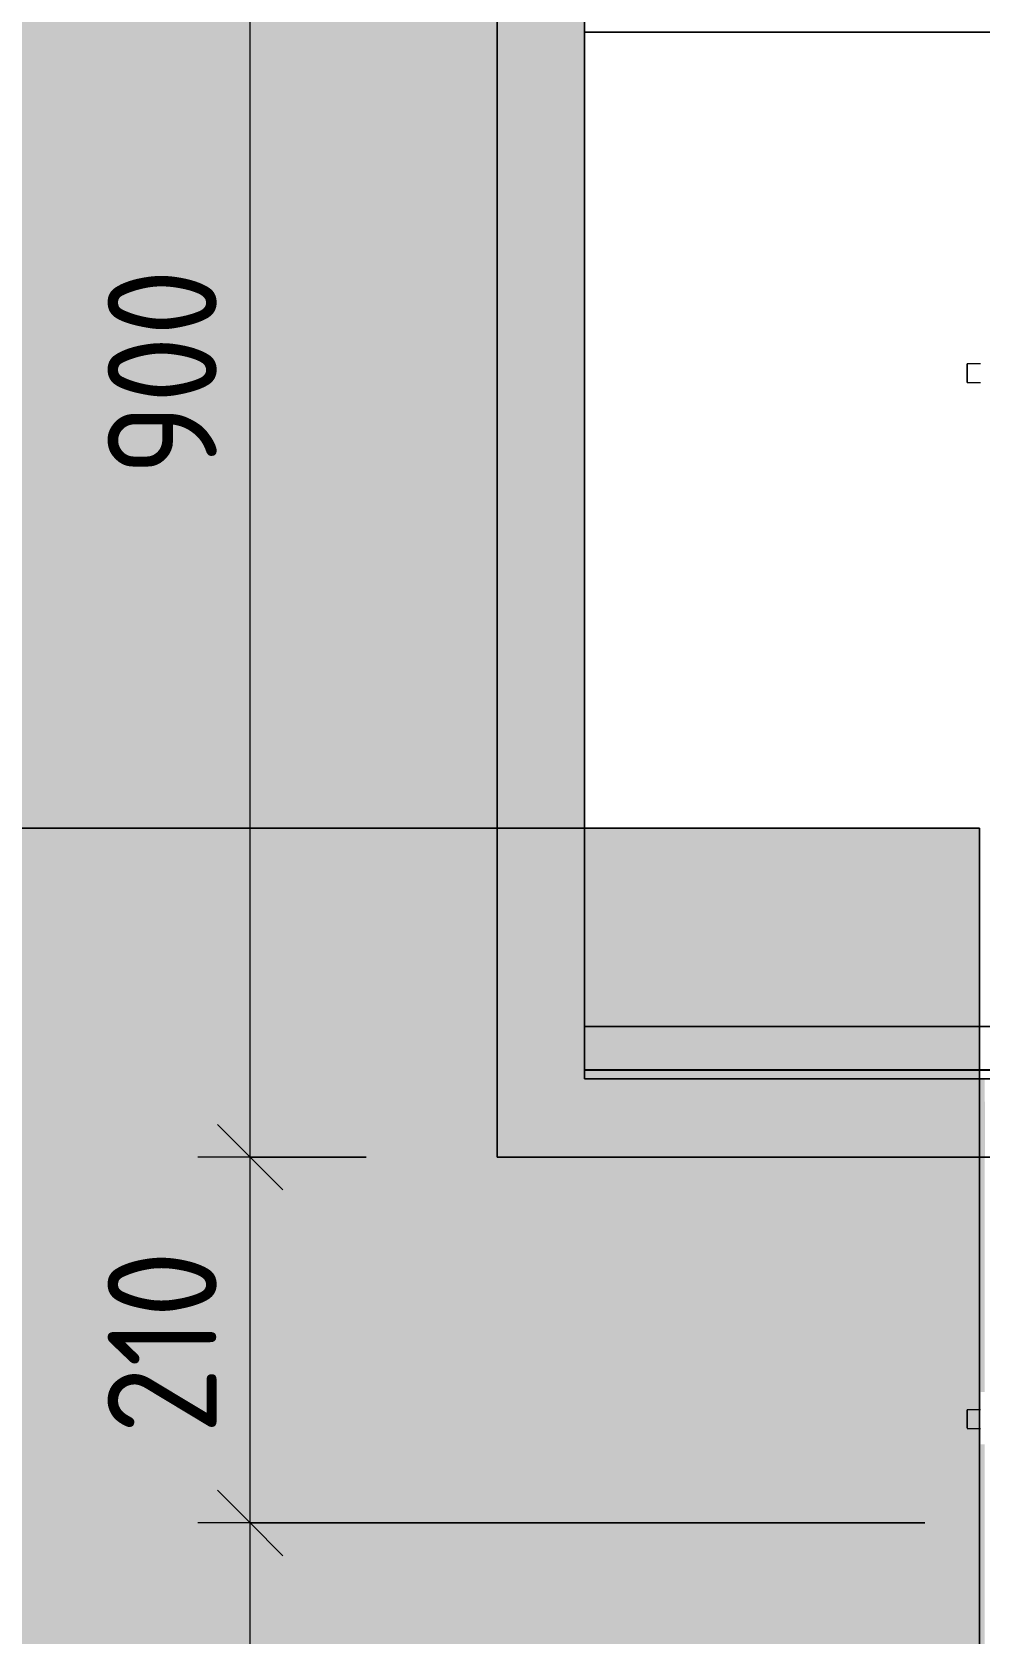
# Model space of a CAD drawing. Header units: millimetres. Extents: x 855 to 80408, y -1987 to 27400.
# Drawn here: x 44418 to 44961, y 6138 to 7056 of the extents above; entities that cross this region are included whole.
import ezdxf

# ---------------------------------------------------------------- set-up
doc = ezdxf.new("R2010")
doc.units = ezdxf.units.MM
for name, color, linetype, lineweight in [('0-1', 7, 'Continuous', 9), ('A-ANNO-DIMS', 7, 'Continuous', 9), ('A-ANNO-DIMS-25', 7, 'Continuous', 9), ('A-WALL-PATT', 7, 'Continuous', 9)]:
    doc.layers.add(name, color=color, linetype=linetype, lineweight=lineweight)
doc.layers.add('0-2', color=7, linetype='Continuous', lineweight=9, transparency=0.7)
doc.layers.add('I-FURN-104', color=7, linetype='Continuous', lineweight=9, true_color=0x7f7f7f, transparency=0.7)
for name, color, linetype, lineweight, true_color in [('I-FURN-25', 7, 'Continuous', 9, 0xb3b3b3), ('I-FURN-26', 7, 'Continuous', 9, 0xe0e0e0), ('I-FURN-3', 7, 'Continuous', 9, 0xacacac), ('I-FURN-4', 7, 'Continuous', 9, 0xc0c0c0), ('I-FURN-42', 7, 'Continuous', 9, 0xd6d6d6), ('I-FURN-51', 7, 'Continuous', 9, 0xc5c5c5), ('I-FURN-58', 7, 'Continuous', 9, 0x939393), ('I-FURN-65', 7, 'Continuous', 9, 0xaaaaaa), ('I-FURN-83', 7, 'Continuous', 9, 0x868686), ('I-FURN-9', 7, 'Continuous', 9, 0xd3d3d3), ('I-FURN-95', 7, 'Continuous', 9, 0xa0a0a0), ('I-FURN-96', 7, 'Continuous', 9, 0x787878)]:
    doc.layers.add(name, color=color, linetype=linetype, lineweight=lineweight, true_color=true_color)
doc.styles.add('ISOCPEUR_2', font='isocpeur.ttf', dxfattribs={"width": 0.9, "height": 62.5})
doc.dimstyles.new('ISO-2_5_0_9К_БОЛЬШОЙ_1', dxfattribs={"dimscale": 304.8, "dimtxt": 62.248823, "dimasz": 0.123031, "dimexe": 0.098425, "dimexo": 0.246063, "dimgap": 0, "dimtad": 1, "dimdec": 0, "dimrnd": 10, "dimzin": 0, "dimdsep": 46, "dimtxsty": 'ISOCPEUR_2', "dimblk1": 'OBLIQUE', "dimblk2": 'OBLIQUE', "dimsah": 1, "dimcen": 0.09, "dimdle": 0.098425, "dimazin": 0, "dimtfac": 1, "dimtdec": 4, "dimtix": 1, "dimtmove": 0, "dimatfit": 3, "dimfxl": 1, "dimtvp": 1, "dimtolj": 1, "dimtzin": 0, "dimarcsym": 2})

# ---------------------------------------------------------------- blocks, each defined once
blk = doc.blocks.new('Sports-Recreation_Goals-Nets_Unisport_Upward-Hinged-Practice-Basketball-Goall - 5_13-26431784-Развертка 2_19-3')
at = {"layer": '0-2'}
h = blk.add_hatch(color=256, dxfattribs=at)
h.paths.add_polyline_path([(-60139.53, 6411.33), (-60139, 6411.33), (-60139, 6456.34), (-60140.42, 6456.34), (-60140.42, 6411.33), (-60140, 6411.33)])
h.paths.add_polyline_path([(-60784.07, 6411.33), (-60780.82, 6411.33), (-60781, 6456.34), (-60784.07, 6456.34), (-60784.07, 6423.31)])
h.paths.add_polyline_path([(-61010.42, 6600), (-61010.4, 7261.47), (-59910.42, 7261.33), (-59910.42, 6600), (-59860.42, 6600), (-59860.42, 7311.33), (-61060.42, 7311.33), (-61060.42, 6600), (-61049.32, 6600)])
at = {"layer": '0-1'}
for p, q in [((-60783.37, 6866.19), (-60791.11, 6866.19)), ((-60791.11, 6855.41), (-60783.37, 6855.41)), ((-60783.42, 6266.59), (-60791.1, 6266.59)), ((-60791.1, 6255.81), (-60783.42, 6255.81))]:
    blk.add_line(p, q, dxfattribs=at)
at = {"layer": 'I-FURN-25'}
for p, q in [((-61010.42, 7056.35), (-61010.42, 7086.35)), ((-61010.4, 7086.35), (-61010.4, 7056.35)), ((-61010.43, 6461.33), (-61010.43, 6486.34))]:
    blk.add_line(p, q, dxfattribs=at)
at = {"layer": 'I-FURN-26'}
for p, q in [((-59910.44, 7056.35), (-61010.4, 7056.35)), ((-60791.11, 6866.18), (-60791.11, 6864.38)), ((-60791.11, 6864.38), (-60791.11, 6855.52)), ((-61010.4, 6486.34), (-60542.92, 6486.34))]:
    blk.add_line(p, q, dxfattribs=at)
at = {"layer": 'I-FURN-4'}
for p, q in [((-61060.42, 6411.33), (-61060.42, 7311.33)), ((-61010.4, 6461.19), (-61010.4, 7261.47)), ((-61010.4, 6461.33), (-60542.92, 6461.33)), ((-60542.92, 6461.19), (-61010.4, 6461.19)), ((-60542.92, 6411.33), (-61060.42, 6411.33)), ((-60791.1, 6257.61), (-60791.1, 6266.59)), ((-60791.1, 6255.92), (-60791.1, 6257.61))]:
    blk.add_line(p, q, dxfattribs=at)
at = {"layer": 'I-FURN-58'}
for p, q in [((-61010.42, 6461.33), (-61010.42, 7261.33)), ((-61010.42, 7086.35), (-61010.42, 7056.35)), ((-61010.4, 7056.35), (-61010.4, 6461.33)), ((-61010.43, 6486.34), (-61010.43, 6461.33))]:
    blk.add_line(p, q, dxfattribs=at)
at = {"layer": 'I-FURN-65'}
for p, q in [((-61010.43, 6456.34), (-61010.43, 6461.19)), ((-60542.92, 6456.34), (-61010.43, 6456.34))]:
    blk.add_line(p, q, dxfattribs=at)
at = {"layer": 'I-FURN-83'}
for p, q in [((-61060.42, 7311.33), (-61060.42, 6411.33)), ((-61010.42, 7261.33), (-61010.42, 6461.33)), ((-61010.43, 6461.19), (-61010.43, 6456.34)), ((-61010.43, 6456.34), (-60542.92, 6456.34)), ((-61010.4, 6461.19), (-60542.92, 6461.19)), ((-61060.42, 6411.33), (-60542.92, 6411.33))]:
    blk.add_line(p, q, dxfattribs=at)
at = {"layer": 'I-FURN-9'}
for p, q in [((-61010.4, 7056.35), (-59910.44, 7056.35)), ((-60791.11, 6857.21), (-60791.11, 6866.19)), ((-60791.11, 6855.52), (-60791.11, 6857.21)), ((-60542.92, 6486.34), (-61010.4, 6486.34)), ((-60542.92, 6461.33), (-61010.4, 6461.33)), ((-60791.1, 6266.58), (-60791.1, 6264.78)), ((-60791.1, 6264.78), (-60791.1, 6259.5)), ((-60791.1, 6259.5), (-60791.1, 6255.92))]:
    blk.add_line(p, q, dxfattribs=at)
blk = doc.blocks.new('Мат в спортивном зале - Т4-V55-Развертка 2_19-3')
at = {"layer": 'I-FURN-104'}
for points in [[(-61659.99, 4210), (-60784.07, 4210), (-60784.07, 6255.88), (-60791.1, 6255.92), (-60791.1, 6266.48), (-60784.07, 6266.59), (-60784.07, 6411.33), (-61060.42, 6411.33), (-61060.42, 6600), (-61659.99, 6600), (-61659.99, 4466.14)], [(-61010.4, 6411.33), (-60784.07, 6411.33), (-60784.07, 6456.34), (-61010.43, 6456.34), (-61010.43, 6600), (-61060.42, 6600), (-61060.42, 6411.33), (-61010.42, 6411.33)], [(-61010.26, 6461.33), (-60784.07, 6461.33), (-60784.07, 6486.34), (-61010.4, 6486.34), (-61010.4, 6461.33)], [(-60892.91, 6456.34), (-60784.07, 6456.34), (-60784.07, 6461.19), (-61010.42, 6461.33), (-61010.4, 6456.34)]]:
    blk.add_hatch(color=256, dxfattribs=at).paths.add_polyline_path(points)
h = blk.add_hatch(color=256, dxfattribs=at)
h.paths.add_polyline_path([(-60784.07, 6255.88), (-60784.07, 6266.51), (-60791.1, 6266.48), (-60791.1, 6255.92)])
h.paths.add_polyline_path([(-60784.07, 6461.19), (-60784.07, 6461.33), (-60892.91, 6461.19)])
h.paths.add_polyline_path([(-60892.91, 6486.34), (-60784.07, 6486.34), (-60784.07, 6600), (-61010.4, 6600), (-61010.4, 6486.34), (-60985.17, 6486.34)])
at = {"layer": 'I-FURN-26'}
blk.add_line((-60784.07, 6461.33), (-60784.07, 6486.34), dxfattribs=at)
at = {"layer": 'I-FURN-3'}
for p, q in [((-61060.42, 6600), (-61659.99, 6600)), ((-60784.07, 6411.33), (-60784.07, 6266.51)), ((-60784.07, 6255.88), (-60784.07, 4210))]:
    blk.add_line(p, q, dxfattribs=at)
at = {"layer": 'I-FURN-4'}
for p, q in [((-61659.99, 6600), (-61060.42, 6600)), ((-60784.07, 6266.51), (-60784.07, 6411.33)), ((-60784.07, 4210), (-60784.07, 6255.88))]:
    blk.add_line(p, q, dxfattribs=at)
at = {"layer": 'I-FURN-42'}
blk.add_line((-60784.07, 6486.34), (-60784.07, 6461.33), dxfattribs=at)
at = {"layer": 'I-FURN-51'}
for p, q in [((-60784.07, 6600), (-61010.4, 6600)), ((-60784.07, 6600), (-60784.07, 6486.34)), ((-60784.07, 6266.51), (-60784.07, 6255.88))]:
    blk.add_line(p, q, dxfattribs=at)
at = {"layer": 'I-FURN-65'}
blk.add_line((-60784.07, 6456.34), (-60784.07, 6461.19), dxfattribs=at)
at = {"layer": 'I-FURN-83'}
for p, q in [((-61060.42, 6600), (-61010.42, 6600)), ((-60784.07, 6411.33), (-60784.07, 6456.34))]:
    blk.add_line(p, q, dxfattribs=at)
at = {"layer": 'I-FURN-9'}
for p, q in [((-61010.4, 6600), (-60784.07, 6600)), ((-60784.07, 6486.34), (-60784.07, 6600)), ((-60784.07, 6255.88), (-60784.07, 6266.51))]:
    blk.add_line(p, q, dxfattribs=at)
at = {"layer": 'I-FURN-95'}
blk.add_line((-60784.07, 6461.19), (-60784.07, 6456.34), dxfattribs=at)
at = {"layer": 'I-FURN-96'}
for p, q in [((-61010.42, 6600), (-61060.42, 6600)), ((-60784.07, 6456.34), (-60784.07, 6411.33))]:
    blk.add_line(p, q, dxfattribs=at)
blk = doc.blocks.new('DIMBLOCK28-Развертка 2_19-3')
at = {"layer": 'A-ANNO-DIMS-25', "lineweight": 20}
for p, q in [((44542.69, 6201.65), (44523.94, 6220.4)), ((44542.69, 6201.65), (44561.44, 6182.9)), ((44542.69, 4200), (44523.94, 4218.75)), ((44542.69, 4200), (44561.44, 4181.25))]:
    blk.add_line(p, q, dxfattribs=at)
at = {"layer": 'A-ANNO-DIMS-25'}
for p, q in [((44929.25, 6201.65), (44512.69, 6201.65)), ((44542.69, 4170), (44542.69, 6201.65)), ((44542.69, 6201.65), (44929.25, 6201.65)), ((44591.18, 4200), (44512.69, 4200)), ((44542.69, 4200), (44591.18, 4200))]:
    blk.add_line(p, q, dxfattribs=at)
at = {"layer": 'A-ANNO-DIMS-25', "color": 0, "insert": (44461.04, 5121.82), "char_height": 62.5, "width": 189.6195, "attachment_point": 1, "rotation": 90, "line_spacing_factor": 1.149209, "style": 'ISOCPEUR_2'}
blk.add_mtext('2000', dxfattribs=at)
blk = doc.blocks.new('_Oblique')
at = {"color": 0, "linetype": 'ByBlock', "lineweight": -2}
blk.add_line((-0.5, -0.5), (0.5, 0.5), dxfattribs=at)
blk = doc.blocks.new('DIMBLOCK29-Развертка 2_19-3')
at = {"layer": 'A-ANNO-DIMS-25', "lineweight": 20}
for p, q in [((44542.69, 6411.33), (44523.94, 6430.08)), ((44542.69, 6411.33), (44561.44, 6392.58)), ((44542.69, 6201.65), (44523.94, 6220.4)), ((44542.69, 6201.65), (44561.44, 6182.9))]:
    blk.add_line(p, q, dxfattribs=at)
at = {"layer": 'A-ANNO-DIMS-25'}
for p, q in [((44609.25, 6411.33), (44512.69, 6411.33)), ((44542.69, 6201.65), (44542.69, 6411.33)), ((44542.69, 6411.33), (44609.25, 6411.33)), ((44929.25, 6201.65), (44512.69, 6201.65)), ((44542.69, 6201.65), (44929.25, 6201.65))]:
    blk.add_line(p, q, dxfattribs=at)
at = {"layer": 'A-ANNO-DIMS-25', "color": 0, "insert": (44461.04, 6252.62), "char_height": 62.5, "width": 129.286, "attachment_point": 1, "rotation": 90, "line_spacing_factor": 1.149209, "style": 'ISOCPEUR_2'}
blk.add_mtext('210', dxfattribs=at)
blk = doc.blocks.new('DIMBLOCK30-Развертка 2_19-3')
at = {"layer": 'A-ANNO-DIMS-25'}
for p, q in [((44542.69, 6411.33), (44542.69, 7341.33)), ((44609.25, 7311.33), (44512.69, 7311.33)), ((44542.69, 7311.33), (44609.25, 7311.33)), ((44609.25, 6411.33), (44512.69, 6411.33)), ((44542.69, 6411.33), (44609.25, 6411.33))]:
    blk.add_line(p, q, dxfattribs=at)
at = {"layer": 'A-ANNO-DIMS-25', "lineweight": 20}
for p, q in [((44542.69, 7311.33), (44523.94, 7330.08)), ((44542.69, 7311.33), (44561.44, 7292.58)), ((44542.69, 6411.33), (44523.94, 6430.08)), ((44542.69, 6411.33), (44561.44, 6392.58))]:
    blk.add_line(p, q, dxfattribs=at)
at = {"layer": 'A-ANNO-DIMS-25', "color": 0, "insert": (44461.04, 6802.07), "char_height": 62.5, "width": 142.2146, "attachment_point": 1, "rotation": 90, "line_spacing_factor": 1.149209, "style": 'ISOCPEUR_2'}
blk.add_mtext('900', dxfattribs=at)

msp = doc.modelspace()

# ---------------------------------------------------------------- hatches: boundary and pattern name
at = {"layer": 'A-WALL-PATT'}
h = msp.add_hatch(color=256, dxfattribs=at)
h.paths.add_polyline_path([(44960.6, 4210), (44963.67, 4210), (44963.67, 6246.65), (44961.25, 6246.65), (44961.25, 6255.88), (44960.6, 6255.81), (44960.6, 5280.23)])
h.paths.add_polyline_path([(44960.6, 6266.51), (44961.25, 6266.59), (44961.25, 6276.65), (44963.67, 6276.65), (44963.67, 6411.33), (44960.6, 6411.33), (44960.6, 6266.59)])
h.paths.add_polyline_path([(44684.25, 6600), (44684.25, 7311.33), (44963.67, 7311.33), (44963.67, 8100), (44964.67, 8100), (44964.67, 11700), (39605.67, 11700), (39605.67, 6600), (40084.68, 6600), (40084.68, 6800), (44084.68, 6800), (44084.68, 6600), (44473.94, 6600)])
h.paths.add_polyline_path([(44963.67, 7261.33), (44963.67, 7261.47), (44851.76, 7261.33)])

# ---------------------------------------------------------------- block references
at = {"layer": 'I-FURN-4'}
for name in ['Sports-Recreation_Goals-Nets_Unisport_Upward-Hinged-Practice-Basketball-Goall - 5_13-26431784-Развертка 2_19-3', 'Мат в спортивном зале - Т4-V55-Развертка 2_19-3']:
    msp.add_blockref(name, (105744.67, 0), dxfattribs=at)

# ---------------------------------------------------------------- dimensions: what is measured, and where the dimension line sits
at = {"layer": 'A-ANNO-DIMS'}
for base, p1, p2, override, picture, middle in [((44542.69, 7311.33), (44684.25, 6411.33), (44684.25, 7311.33), {"dimpost": '<>', "dimfxl": 900.000061}, 'DIMBLOCK30-Развертка 2_19-3', (44511.44, 6861.33)), ((44542.69, 6411.33), (45004.25, 6201.65), (44684.25, 6411.33), {"dimpost": '<>', "dimfxl": 382.578267}, 'DIMBLOCK29-Развертка 2_19-3', (44511.44, 6306.49)), ((44542.69, 6201.65), (44516.18, 4200), (45004.25, 6201.65), {"dimpost": '<>', "dimfxl": 2060.294716}, 'DIMBLOCK28-Развертка 2_19-3', (44511.44, 5200.82))]:
    dim = msp.add_linear_dim(base=base, p1=p1, p2=p2, angle=90, dimstyle='ISO-2_5_0_9К_БОЛЬШОЙ_1', override=override, dxfattribs=at)
    dim.commit()
    dim.dimension.update_dxf_attribs({"geometry": picture, "text_midpoint": middle})

doc.saveas('drawing.dxf')
